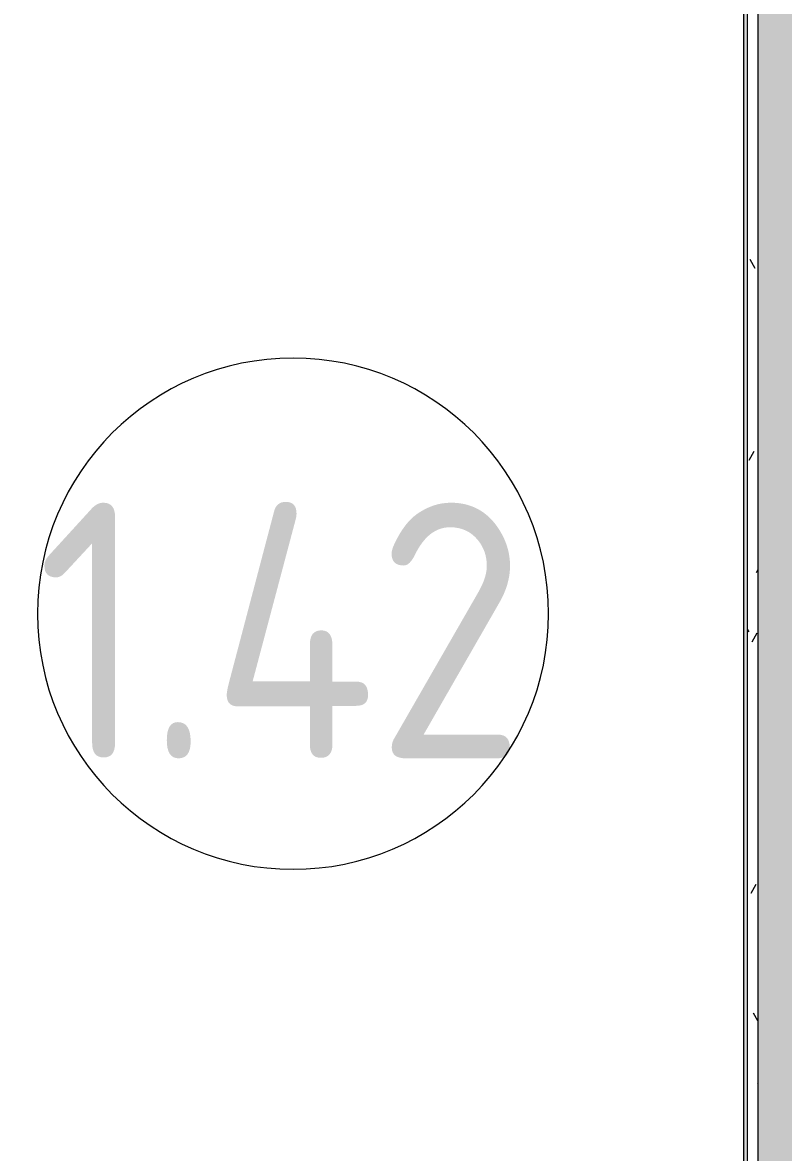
# Model space of a CAD drawing. Header units: millimetres. Extents: x -249154 to 415037, y -45458 to 354837.
# Drawn here: x 67061 to 68550, y 95866 to 98076 of the extents above; entities that cross this region are included whole.
import ezdxf

# ---------------------------------------------------------------- set-up
doc = ezdxf.new("R2010")
doc.units = ezdxf.units.MM
for name, color, linetype, lineweight in [('A-AREA-IDEN', 7, 'Continuous', 9), ('A-WALL', 7, 'Continuous', 5), ('I-WALL', 7, 'Continuous', 5)]:
    doc.layers.add(name, color=color, linetype=linetype, lineweight=lineweight)
doc.layers.add('A-AREA-PATT-1', color=7, linetype='Continuous', lineweight=5, true_color=0xa5bae0, transparency=1)
doc.layers.add('A-WALL-1', color=9, linetype='Continuous', lineweight=5, true_color=0x808080)
doc.layers.add('A-WALL-FNSH-1', color=9, linetype='Continuous', lineweight=5, true_color=0x808080)
doc.styles.add('GOST Common', font='', dxfattribs={"width": 0.9, "height": 500})
doc.styles.get('GOST Common').set_extended_font_data('GOST Common')

# ---------------------------------------------------------------- blocks, each defined once
blk = doc.blocks.new('Марка_Помещения - Номер-25198446-Объем проектирования 1 этажа')
at = {"layer": 'A-AREA-IDEN'}
for start, end in [(360, 180), (180, 360)]:
    blk.add_arc((0, 0), 2.5, start, end, dxfattribs=at)
blk = doc.blocks.new('1floor')
at = {"layer": 'A-AREA-PATT-1'}
blk.add_hatch(color=256, dxfattribs=at).paths.add_polyline_path([(65834, 15674), (68411, 15674), (68411, 21026), (68220, 21026), (68220, 21022), (68407, 21022), (68407, 15678), (65838, 15678.5), (65838, 16672), (66788, 16673.5), (66785.8, 17328), (65838, 17328), (65838, 21022), (68180, 21023.4), (68180, 21026), (65834, 21026), (65834, 17324), (66784, 17324), (66784, 16676), (65834, 16676), (65834, 15674.3)])
at = {"layer": 'I-WALL'}
h = blk.add_hatch(dxfattribs=at)
h.set_pattern_fill('FP_41', color=256, style=0, pattern_type=2)
h.set_pattern_definition([(135, (0, 0), (-150.8683, -150.8683), [213.36, -35.56, 7.112, -35.56]), (135, (0, 150.77), (-150.8683, -150.8683), []), (50, (0, 0), (255.05767, -22.3145), [26.67, -293.37]), (355, (0, 0), (-49.3404, 267.4791), [21.336, -234.696]), (100.451, (21.25, -1.86), (205.7195, 245.1636), [22.666, -249.326]), (46.184, (0, 71.12), (379.511, -58.86), [40.005, -440.055]), (96.636, (31.63, 66.2), (332.3634, 346.399), [33.999, -373.989]), (351.184, (0, 71.12), (332.3669, 346.3953), [32.004, -352.044]), (21, (35.56, 53.34), (212.2602, -143.1711), [26.67, -293.37]), (326, (35.56, 53.34), (86.5224, 257.8632), [21.336, -234.696]), (71.451, (53.25, 41.4), (298.78395, 114.6901), [22.666, -249.326]), (37.5, (0, 0), (4.32385, 118.37751), [6.706, -225.146, 6.706, -231.546, -235.585]), (37.5, (0, 0), (4.32385, 118.37751), [-470.103, 6.706, -228.879]), (7.5, (0, 0), (93.54758, 140.2533), [6.706, -129.134, 6.706, -219.812, -89.789]), (7.5, (0, 0), (93.54758, 140.2533), [-362.356, 6.706, -83.083]), (327.5, (-79.3, 0), (189.82734, -8.02019), [6.706, -82.194, 6.706, -270.662, -368.046]), (327.5, (-79.3, 0), (189.82734, -8.02019), [-366.268, 6.706, -361.34]), (317.5, (-114.86, 0), (207.38114, 35.59764), [6.706, -108.864, 6.706, -177.495, -261.366]), (317.5, (-114.86, 0), (207.38114, 35.59764), [-299.771, 6.706, -254.66])])
h.paths.add_polyline_path([(68535, 15650), (68535, 21050), (68435, 21050), (68435, 15650), (68450, 15650)])
h = blk.add_hatch(dxfattribs=at)
h.set_pattern_fill('FP_191', color=256, style=0, pattern_type=2)
h.set_pattern_definition([(0, (0, 0), (243.84, 60.96), [20.117, -162.763, 20.117, -162.763, -975.36]), (0, (0, 0), (243.84, 60.96), [-365.76, 20.117, -345.643, 20.117, -162.763, -426.72]), (0, (0, 0), (243.84, 60.96), [-914.4, 20.117, -101.803, 20.117, -284.683]), (120, (91.44, 30.48), (-174.71291, 180.691634), [20.117, -162.763, 20.117, -162.763, -975.36]), (120, (91.44, 30.48), (-174.71291, 180.691634), [-365.76, 20.117, -345.643, 20.117, -162.763, -426.72]), (120, (91.44, 30.48), (-174.71291, 180.691634), [-914.4, 20.117, -101.803, 20.117, -284.683]), (240, (121.92, 152.4), (-69.12709, -241.651634), [20.117, -162.763, 20.117, -162.763, -975.36]), (240, (121.92, 152.4), (-69.12709, -241.651634), [-365.76, 20.117, -345.643, 20.117, -162.763, -426.72]), (240, (121.92, 152.4), (-69.12709, -241.651634), [-914.4, 20.117, -101.803, 20.117, -284.683])])
h.paths.add_polyline_path([(68435, 15670), (68435, 21030), (68415, 21028.6), (68415, 15670)])
at = {"layer": 'A-WALL'}
blk.add_line((68415, 15670), (68415, 21030), dxfattribs=at)
at = {"layer": 'A-WALL-1'}
blk.add_line((68435, 21050), (68435, 15650), dxfattribs=at)
at = {"layer": 'A-WALL-FNSH-1'}
blk.add_line((68407, 21022), (68407, 15678), dxfattribs=at)
at = {"layer": 'A-AREA-IDEN', "xscale": 199.9999999999999, "yscale": 199.9999999999999, "zscale": 199.9999999999999}
blk.add_blockref('Марка_Помещения - Номер-25198446-Объем проектирования 1 этажа', (67525.4, 17733.7), dxfattribs=at)
at = {"layer": 'A-AREA-IDEN', "insert": (67023.7, 17950.8), "char_height": 500, "width": 1255.443, "attachment_point": 1, "style": 'GOST Common'}
blk.add_mtext('1.42', dxfattribs=at)

msp = doc.modelspace()

# ---------------------------------------------------------------- block references
msp.add_blockref('1floor', (64.7, 79186.1))

doc.saveas('drawing.dxf')
